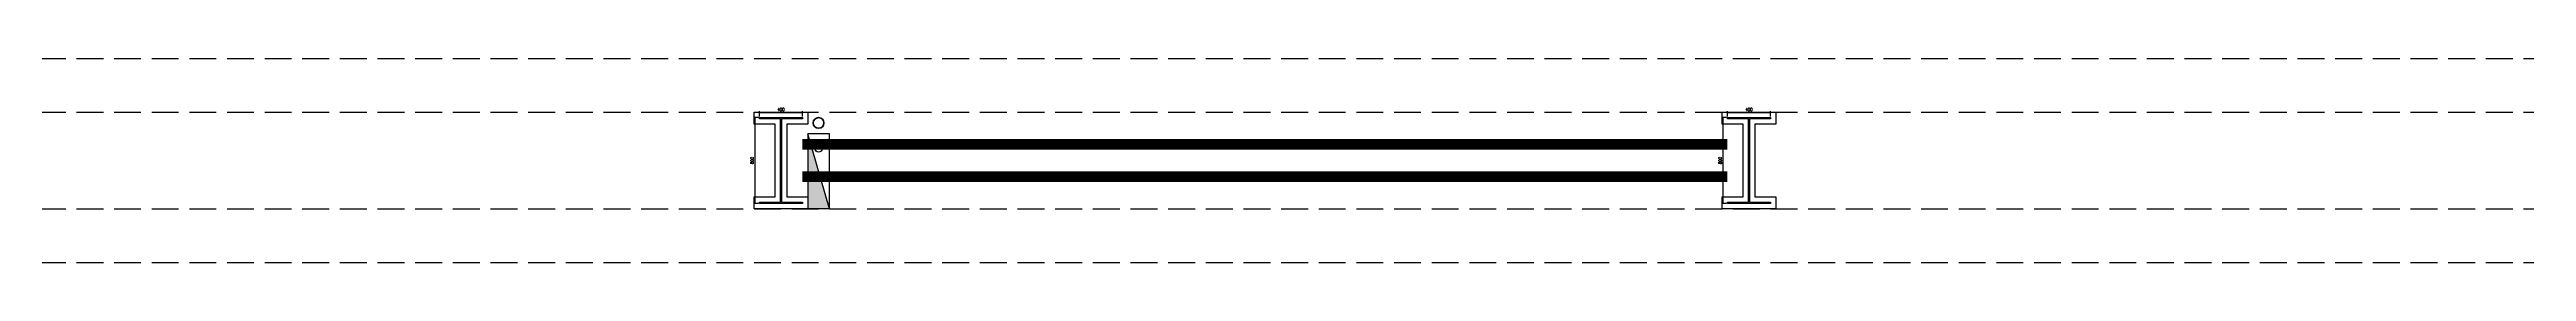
# Model space of a CAD drawing. Extents: x -474411 to 577939, y 0 to 1014176.
# Drawn here: x -252654 to -229626, y 583870 to 585770 of the extents above; entities that cross this region are included whole.
import ezdxf

# ---------------------------------------------------------------- set-up
doc = ezdxf.new("R2010")
doc.units = 0
doc.header["$LTSCALE"] = 1000
doc.header["$MEASUREMENT"] = 0
doc.linetypes.add('CENTER', pattern=[2, 1.25, -0.25, 0.25, -0.25])
doc.linetypes.add('DASH', pattern=[0.35, 0.25, -0.1])
doc.layers.get('Defpoints').update_dxf_attribs({"color": 210})
for name, color, linetype in [('A-AXIS-DP', 126, 'Continuous'), ('A-HATCH-2', 251, 'Continuous'), ('A-WINDOW', 140, 'Continuous'), ('AS-COLN', 6, 'Continuous'), ('SB_ZF消火栓', 10, 'Continuous')]:
    doc.layers.add(name, color=color, linetype=linetype)
doc.layers.add('LG-ZF消防', color=1, linetype='Continuous', lineweight=60)
doc.layers.add('柱间支撑', color=6, linetype='CENTER', lineweight=0)
doc.styles.add('_TCH_DIM_T3', font='SIMPLEX', dxfattribs={"width": 0.705882, "bigfont": 'GBCBIG'})
doc.dimstyles.new('_TCH_ARCH&&10', dxfattribs={"dimtxt": 29.75, "dimasz": 10, "dimexe": 10, "dimexo": 10, "dimgap": 12.625, "dimtad": 1, "dimdec": 0, "dimzin": 0, "dimdsep": 46, "dimtxsty": '_TCH_DIM_T3', "dimblk": 'ARCHTICK', "dimcen": 0.09, "dimclrt": 7, "dimazin": 2, "dimtfac": 1, "dimtdec": 0, "dimtix": 1, "dimtmove": 2, "dimatfit": 3, "dimfxl": 0, "dimtolj": 1, "dimtzin": 0, "dimarcsym": 0})

# ---------------------------------------------------------------- blocks, each defined once
blk = doc.blocks.new('4324324')
at = {"layer": 'A-HATCH-2', "linetype": 'DASH'}
for p, q in [((-294754, 585770), (-128854, 585770)), ((-294754, 585270), (-128854, 585270)), ((-307354, 584370), (-128854, 584370)), ((-307354, 583870), (-128854, 583870))]:
    blk.add_line(p, q, dxfattribs=at)
blk = doc.blocks.new('_ArchTick')
at = {"color": 0, "linetype": 'ByBlock', "const_width": 0.4}
blk.add_lwpolyline([(-0.5, -0.5), (0.5, 0.5)], dxfattribs=at)
blk = doc.blocks.new('*D1233')
at = {"layer": 'A-AXIS-DP', "color": 0, "lineweight": -2}
for p, q in [((-237054, 585230), (-237054, 585279)), ((-237054, 585269), (-236654, 585269)), ((-236654, 585230), (-236654, 585279))]:
    blk.add_line(p, q, dxfattribs=at)
at = {"layer": 'Defpoints', "color": 0}
for p in [(-237054, 585220), (-236654, 585269), (-236654, 585220)]:
    blk.add_point(p, dxfattribs=at)
at = {"layer": 'A-AXIS-DP', "color": 0, "lineweight": -2, "xscale": 10, "yscale": 10, "zscale": 10, "rotation": 180}
blk.add_blockref('_ArchTick', (-237054, 585269), dxfattribs=at)
at = {"layer": 'A-AXIS-DP', "color": 0, "lineweight": -2, "xscale": 10, "yscale": 10, "zscale": 10}
blk.add_blockref('_ArchTick', (-236654, 585269), dxfattribs=at)
at = {"layer": 'A-AXIS-DP', "color": 7, "insert": (-236854, 585296), "char_height": 29.8, "attachment_point": 5, "style": '_TCH_DIM_T3'}
blk.add_mtext('\\A1;400', dxfattribs=at)
blk = doc.blocks.new('*D1234')
at = {"layer": 'A-AXIS-DP', "color": 0, "lineweight": -2}
for p, q in [((-237064, 585220), (-237105, 585220)), ((-237095, 584420), (-237095, 585220)), ((-237064, 584420), (-237105, 584420))]:
    blk.add_line(p, q, dxfattribs=at)
at = {"layer": 'Defpoints', "color": 0}
for p in [(-237095, 585220), (-237054, 585220), (-237054, 584420)]:
    blk.add_point(p, dxfattribs=at)
at = {"layer": 'A-AXIS-DP', "color": 0, "lineweight": -2, "xscale": 10, "yscale": 10, "zscale": 10}
for p, rotation in [((-237095, 585220), 90), ((-237095, 584420), 270)]:
    blk.add_blockref('_ArchTick', p, dxfattribs=dict(at, rotation=rotation))
at = {"layer": 'A-AXIS-DP', "color": 7, "insert": (-237123, 584820), "char_height": 29.8, "attachment_point": 5, "rotation": 90, "style": '_TCH_DIM_T3'}
blk.add_mtext('\\A1;800', dxfattribs=at)
blk = doc.blocks.new('*D1235')
at = {"layer": 'A-AXIS-DP', "color": 0, "lineweight": -2}
for p, q in [((-246054, 585230), (-246054, 585279)), ((-246054, 585269), (-245654, 585269)), ((-245654, 585230), (-245654, 585279))]:
    blk.add_line(p, q, dxfattribs=at)
at = {"layer": 'Defpoints', "color": 0}
for p in [(-246054, 585220), (-245654, 585269), (-245654, 585220)]:
    blk.add_point(p, dxfattribs=at)
at = {"layer": 'A-AXIS-DP', "color": 0, "lineweight": -2, "xscale": 10, "yscale": 10, "zscale": 10, "rotation": 180}
blk.add_blockref('_ArchTick', (-246054, 585269), dxfattribs=at)
at = {"layer": 'A-AXIS-DP', "color": 0, "lineweight": -2, "xscale": 10, "yscale": 10, "zscale": 10}
blk.add_blockref('_ArchTick', (-245654, 585269), dxfattribs=at)
at = {"layer": 'A-AXIS-DP', "color": 7, "insert": (-245854, 585296), "char_height": 29.8, "attachment_point": 5, "style": '_TCH_DIM_T3'}
blk.add_mtext('\\A1;400', dxfattribs=at)
blk = doc.blocks.new('*D1236')
at = {"layer": 'A-AXIS-DP', "color": 0, "lineweight": -2}
for p, q in [((-246064, 585220), (-246105, 585220)), ((-246095, 584420), (-246095, 585220)), ((-246064, 584420), (-246105, 584420))]:
    blk.add_line(p, q, dxfattribs=at)
at = {"layer": 'Defpoints', "color": 0}
for p in [(-246095, 585220), (-246054, 585220), (-246054, 584420)]:
    blk.add_point(p, dxfattribs=at)
at = {"layer": 'A-AXIS-DP', "color": 0, "lineweight": -2, "xscale": 10, "yscale": 10, "zscale": 10}
for p, rotation in [((-246095, 585220), 90), ((-246095, 584420), 270)]:
    blk.add_blockref('_ArchTick', p, dxfattribs=dict(at, rotation=rotation))
at = {"layer": 'A-AXIS-DP', "color": 7, "insert": (-246123, 584820), "char_height": 29.8, "attachment_point": 5, "rotation": 90, "style": '_TCH_DIM_T3'}
blk.add_mtext('\\A1;800', dxfattribs=at)
blk = doc.blocks.new('234243242332')
at = {"layer": 'SB_ZF消火栓'}
blk.add_hatch(color=8, dxfattribs=at).paths.add_polyline_path([(-245604, 585070), (-245604, 584370), (-245404, 584370)])
at = {"layer": 'LG-ZF消防', "color": 8}
blk.add_circle((-245504, 585170), 50, dxfattribs=at)
at = {"layer": 'SB_ZF消火栓', "color": 8}
for p, q in [((-245404, 585070), (-245604, 585070)), ((-245604, 585070), (-245604, 584370)), ((-245404, 584370), (-245604, 585070)), ((-245404, 584370), (-245404, 585070)), ((-245404, 584370), (-245604, 584370))]:
    blk.add_line(p, q, dxfattribs=at)
blk.add_circle((-245504, 584930), 32.5, dxfattribs=at)
blk = doc.blocks.new('42343')
at = {"layer": 'A-HATCH-2', "color": 8}
for points in [[(-246104.2, 585270), (-245604.2, 585270), (-245604.2, 585158), (-245800.2, 585158), (-245800.2, 584482), (-245604.2, 584482), (-245604.2, 584370), (-246104.2, 584370), (-246104.2, 584482), (-245908.2, 584482), (-245908.2, 585158), (-246104.2, 585158)], [(-237104.2, 585270), (-236604.2, 585270), (-236604.2, 585158), (-236800.2, 585158), (-236800.2, 584482), (-236604.2, 584482), (-236604.2, 584370), (-237104.2, 584370), (-237104.2, 584482), (-236908.2, 584482), (-236908.2, 585158), (-237104.2, 585158)]]:
    blk.add_lwpolyline(points, close=True, dxfattribs=at)
at = {"layer": 'AS-COLN', "color": 8}
for points in [[(-246054.2, 585220), (-245654.2, 585220), (-245654.2, 585208), (-245850.2, 585208), (-245850.2, 584432), (-245654.2, 584432), (-245654.2, 584420), (-246054.2, 584420), (-246054.2, 584432), (-245858.2, 584432), (-245858.2, 585208), (-246054.2, 585208)], [(-237054.2, 585220), (-236654.2, 585220), (-236654.2, 585208), (-236850.2, 585208), (-236850.2, 584432), (-236654.2, 584432), (-236654.2, 584420), (-237054.2, 584420), (-237054.2, 584432), (-236858.2, 584432), (-236858.2, 585208), (-237054.2, 585208)]]:
    blk.add_lwpolyline(points, close=True, dxfattribs=at)
at = {"layer": 'A-AXIS-DP', "color": 8}
for p1, p2, distance, picture, middle in [((-246054.2, 584420), (-246054.2, 585220), 41.3, '*D1236', (-246122.9, 584820)), ((-246054.2, 585220), (-245654.2, 585220), 48.8, '*D1235', (-245854.2, 585296.2)), ((-237054.2, 584420), (-237054.2, 585220), 41.3, '*D1234', (-237122.9, 584820)), ((-237054.2, 585220), (-236654.2, 585220), 48.8, '*D1233', (-236854.2, 585296.2))]:
    dim = blk.add_aligned_dim(p1=p1, p2=p2, distance=distance, dimstyle='_TCH_ARCH&&10', dxfattribs=at)
    dim.commit()
    dim.dimension.update_dxf_attribs({"geometry": picture, "text_midpoint": middle})

msp = doc.modelspace()

# ---------------------------------------------------------------- linework, layer by layer
at = {"layer": '柱间支撑', "color": 8, "const_width": 100}
for points in [[(-237054.2, 584970), (-245654.2, 584970)], [(-237054.2, 584670), (-245654.2, 584670)]]:
    msp.add_lwpolyline(points, dxfattribs=at)

# ---------------------------------------------------------------- block references
at = {"layer": 'A-WINDOW', "color": 8}
for name in ['42343', '4324324']:
    msp.add_blockref(name, (0, 0), dxfattribs=at)
at = {"layer": 'SB_ZF消火栓', "color": 8, "linetype": 'Continuous'}
msp.add_blockref('234243242332', (0, 0), dxfattribs=at)

doc.saveas('drawing.dxf')
